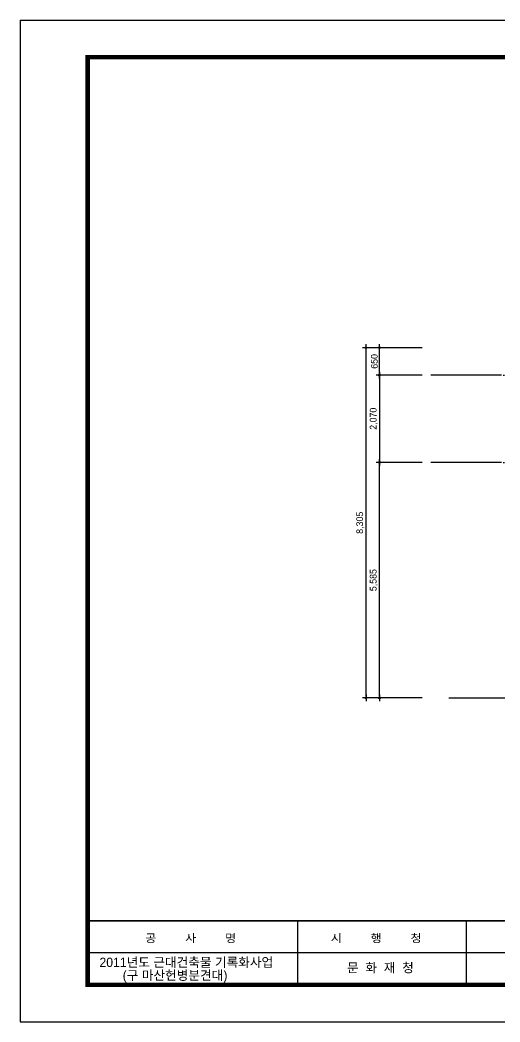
# Model space of a CAD drawing. Extents: x 257532 to 291172, y -129942 to -106182.
# Drawn here: x 257532 to 268897, y -129942 to -106182 of the extents above; entities that cross this region are included whole.
import ezdxf
from ezdxf.enums import TextEntityAlignment as Align

# ---------------------------------------------------------------- set-up
doc = ezdxf.new("R2010")
doc.units = 0
doc.header["$LTSCALE"] = 50
doc.header["$MEASUREMENT"] = 0
doc.header["$PDMODE"] = 35
doc.header["$PDSIZE"] = -10
doc.linetypes.add('CEN', pattern=[62, 60, -1, 0, -1])
doc.layers.get('0').update_dxf_attribs({"linetype": 'CONTINUOUS'})
doc.layers.get('DEFPOINTS').update_dxf_attribs({"linetype": 'CONTINUOUS'})
for name, color, linetype in [('CEN', 1, 'CEN'), ('COR', 4, 'CONTINUOUS'), ('HAT', 5, 'CONTINUOUS'), ('SYM', 7, 'CONTINUOUS'), ('W-2', 2, 'CONTINUOUS'), ('WAL', 3, 'CONTINUOUS')]:
    doc.layers.add(name, color=color, linetype=linetype)
doc.styles.add('GHS', font='HYWULM_0.TTF')
doc.styles.add('HY울릉도M', font='HYWULM_0.TTF')
doc.styles.add('현창', font='HYWULM_0.TTF')
doc.dimstyles.new('STANDARD$0', dxfattribs={"dimscale": 30, "dimtxt": 3, "dimasz": 1, "dimexe": 2, "dimexo": 5, "dimgap": 0.9, "dimtad": 1, "dimtoh": 1, "dimdec": 4, "dimzin": 0, "dimdsep": 46, "dimlunit": 6, "dimtxsty": 'GHS', "dimblk1": 'DIMDOT', "dimblk2": 'DIMDOT', "dimsah": 1, "dimcen": 0.09, "dimadec": 0, "dimazin": 0, "dimtfac": 1, "dimtdec": 4, "dimtofl": 0, "dimtmove": 2, "dimatfit": 3, "dimldrblk": 'DIMDOT', "dimfxl": 1, "dimtolj": 1, "dimtzin": 0, "dimarcsym": 0})

# ---------------------------------------------------------------- blocks, each defined once
blk = doc.blocks.new('20')
at = {"layer": 'COR', "linetype": 'Continuous'}
for p, q in [((242847, -53606), (242847, -57398)), ((252847, -53606), (252847, -57398)), ((308324, -55502), (230424, -55502)), ((308324, -55502), (230424, -55502))]:
    blk.add_line(p, q, dxfattribs=at)
at = {"layer": 'COR', "linetype": 'Continuous', "const_width": 270}
blk.add_lwpolyline([(230424, -2398), (230424, -57398), (308324, -57398), (308324, -2398)], close=True, dxfattribs=at)
at = {"layer": 'COR', "linetype": 'Continuous', "const_width": 94.8}
blk.add_lwpolyline([(308324, -53606), (230424, -53606)], dxfattribs=at)
at = {"layer": 'HAT'}
for p, q in [((226424, -198), (226424, -59598)), ((226424, -198), (310524, -198)), ((226424, -59598), (310524, -59598))]:
    blk.add_line(p, q, dxfattribs=at)
at = {"layer": 'WAL', "linetype": 'Continuous', "style": 'HY울릉도M', "width": 1.1}
for s, p in [('공         사         명', (233841, -54872)), ('시         행         청', (244822, -54873))]:
    blk.add_text(s, height=474.35, dxfattribs=at).set_placement(p)
at = {"layer": 'WAL', "linetype": 'Continuous', "style": 'HY울릉도M'}
blk.add_text('문  화  재  청', height=550, dxfattribs=at).set_placement((249739, -56656), align=Align.RIGHT)
blk = doc.blocks.new('DIMDOT')
at = {"linetype": 'Continuous'}
blk.add_line((-2, 0), (2, 0), dxfattribs=at)
for radius in [0.5, 0.25]:
    blk.add_circle((0, 0), radius, dxfattribs=at)
blk = doc.blocks.new('*D11')
at = {"layer": 'DEFPOINTS', "color": 0}
for p in [(267257, -114602), (266046, -116672), (267257, -116672)]:
    blk.add_point(p, dxfattribs=at)
at = {"layer": 'SYM', "color": 211, "lineweight": -2}
for p, q in [((267057, -114602), (265966, -114602)), ((266046, -114642), (266046, -116632)), ((267057, -116672), (265966, -116672))]:
    blk.add_line(p, q, dxfattribs=at)
at = {"layer": 'SYM', "color": 211, "lineweight": -2, "xscale": 40, "yscale": 40, "zscale": 40}
for p, rotation in [((266046, -114602), 90), ((266046, -116672), 270)]:
    blk.add_blockref('DIMDOT', p, dxfattribs=dict(at, rotation=rotation))
at = {"layer": 'SYM', "color": 0, "insert": (265910, -115637), "char_height": 160, "attachment_point": 5, "rotation": 90, "style": '현창'}
blk.add_mtext('\\A1;2,070', dxfattribs=at)
blk = doc.blocks.new('*D12')
at = {"layer": 'DEFPOINTS', "color": 0}
for p in [(266046, -116672), (267257, -116672), (267257, -122257)]:
    blk.add_point(p, dxfattribs=at)
at = {"layer": 'SYM', "color": 211, "lineweight": -2}
for p, q in [((267057, -116672), (265966, -116672)), ((266046, -122217), (266046, -116712)), ((267057, -122257), (265966, -122257))]:
    blk.add_line(p, q, dxfattribs=at)
at = {"layer": 'SYM', "color": 211, "lineweight": -2, "xscale": 40, "yscale": 40, "zscale": 40}
for p, rotation in [((266046, -116672), 90), ((266046, -122257), 270)]:
    blk.add_blockref('DIMDOT', p, dxfattribs=dict(at, rotation=rotation))
at = {"layer": 'SYM', "color": 0, "insert": (265910, -119464), "char_height": 160, "attachment_point": 5, "rotation": 90, "style": '현창'}
blk.add_mtext('\\A1;5,585', dxfattribs=at)
blk = doc.blocks.new('*D13')
at = {"layer": 'DEFPOINTS', "color": 0}
for p in [(266046, -113952), (267257, -113952), (267257, -114602)]:
    blk.add_point(p, dxfattribs=at)
at = {"layer": 'SYM', "color": 211, "lineweight": -2}
for p, q in [((267057, -113952), (265966, -113952)), ((266046, -114562), (266046, -113992)), ((267057, -114602), (265966, -114602))]:
    blk.add_line(p, q, dxfattribs=at)
at = {"layer": 'SYM', "color": 211, "lineweight": -2, "xscale": 40, "yscale": 40, "zscale": 40}
for p, rotation in [((266046, -113952), 90), ((266046, -114602), 270)]:
    blk.add_blockref('DIMDOT', p, dxfattribs=dict(at, rotation=rotation))
at = {"layer": 'SYM', "color": 0, "insert": (265923, -114277), "char_height": 160, "attachment_point": 5, "rotation": 90, "style": '현창'}
blk.add_mtext('\\A1;650', dxfattribs=at)
blk = doc.blocks.new('*D14')
at = {"layer": 'DEFPOINTS', "color": 0}
for p in [(265726, -113952), (267257, -113952), (267257, -122257)]:
    blk.add_point(p, dxfattribs=at)
at = {"layer": 'SYM', "color": 211, "lineweight": -2}
for p, q in [((267057, -113952), (265646, -113952)), ((265726, -122217), (265726, -113992)), ((267057, -122257), (265646, -122257))]:
    blk.add_line(p, q, dxfattribs=at)
at = {"layer": 'SYM', "color": 211, "lineweight": -2, "xscale": 40, "yscale": 40, "zscale": 40}
for p, rotation in [((265726, -113952), 90), ((265726, -122257), 270)]:
    blk.add_blockref('DIMDOT', p, dxfattribs=dict(at, rotation=rotation))
at = {"layer": 'SYM', "color": 0, "insert": (265590, -118104), "char_height": 160, "attachment_point": 5, "rotation": 90, "style": '현창'}
blk.add_mtext('\\A1;8,305', dxfattribs=at)

msp = doc.modelspace()

# ---------------------------------------------------------------- linework, layer by layer
at = {"layer": 'CEN'}
for p, q in [((275136.03831, -114597.75263), (267257.22314, -114601.68027)), ((275136.03929, -116671.34773), (267257.22314, -116671.34773))]:
    msp.add_line(p, q, dxfattribs=at)
at = {"layer": 'W-2'}
msp.add_line((267686.91745, -122256.68027), (270303.56875, -122256.68027), dxfattribs=at)

# ---------------------------------------------------------------- block references
at = {"layer": 'WAL', "xscale": 0.4000000000232831, "yscale": 0.4000000000232831, "zscale": 0.4000000000000001}
msp.add_blockref('20', (166961.78053, -106102.54601), dxfattribs=at)

# ---------------------------------------------------------------- texts
at = {"layer": 'WAL', "linetype": 'Continuous', "style": 'HY울릉도M'}
for s, p in [('2011년도 근대건축물 기록화사업', (259413.39916, -128637.35758)), ('(구 마산헌병분견대)', (259962.64761, -128945.71535))]:
    msp.add_text(s, height=220, dxfattribs=at).set_placement(p)

# ---------------------------------------------------------------- dimensions: what is measured, and where the dimension line sits
at = {"layer": 'SYM'}
for base, p1, p2, angle, picture, middle in [((265725.93532, -113951.68027), (267257.22314, -122256.68027), (267257.22314, -113951.68027), 270, '*D14', (265590.38273, -118104.18027)), ((266045.93532, -113951.68027), (267257.22314, -114601.68027), (267257.22314, -113951.68027), 270, '*D13', (265922.63306, -114276.68027)), ((266045.93532, -116671.68027), (267257.22314, -114601.68027), (267257.22314, -116671.68027), 90, '*D11', (265910.48925, -115636.68027)), ((266045.93532, -116671.68027), (267257.22314, -122256.68027), (267257.22314, -116671.68027), 270, '*D12', (265910.38273, -119464.18027))]:
    dim = msp.add_linear_dim(base=base, p1=p1, p2=p2, angle=angle, dimstyle='STANDARD$0', override={"dimscale": 40, "dimtxt": 4, "dimgap": 1, "dimtoh": 0, "dimdle": 2, "dimclrd": 211, "dimclre": 211, "dimtix": 1, "dimtofl": 1}, dxfattribs=at)
    dim.commit()
    dim.dimension.update_dxf_attribs({"geometry": picture, "text_midpoint": middle})

doc.saveas('drawing.dxf')
